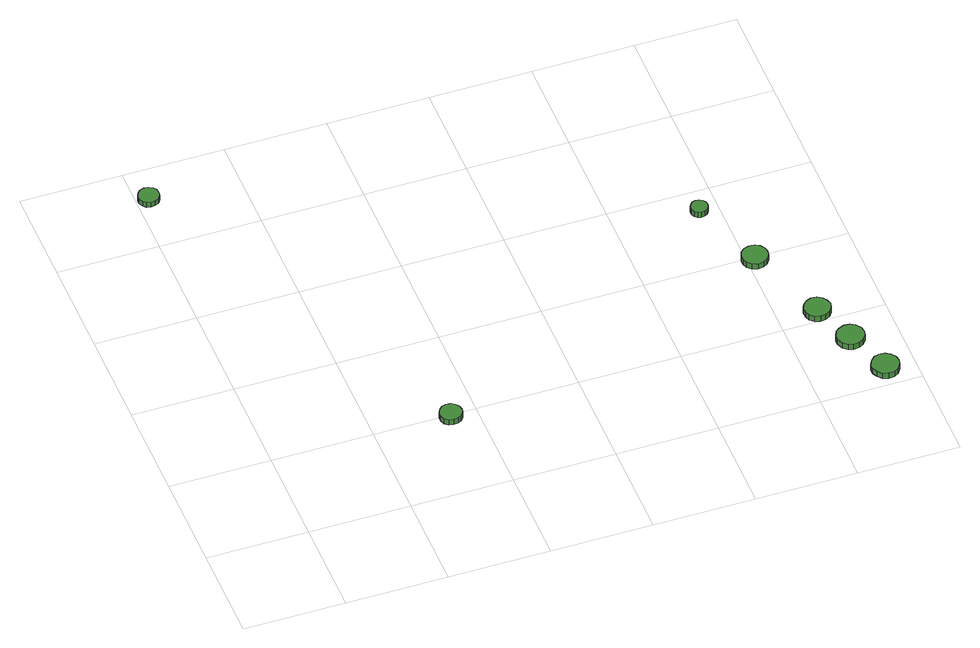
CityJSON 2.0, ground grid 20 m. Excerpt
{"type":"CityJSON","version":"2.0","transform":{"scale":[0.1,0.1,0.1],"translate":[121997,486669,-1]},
"CityObjects":{
"tree1":{"type":"SolitaryVegetationObject","attributes":{"function":"something"},"geometry":[{"type":"MultiSurface","lod":"1","boundaries":[[[0,1,2,3,4,5,6,7,8,9,10,11,12,13,14]],[[15,16,17,18,19,20,21,22,23,24,25,26,27,28,29]],[[0,29,28,1]],[[1,28,27,2]],[[2,27,26,3]],[[3,26,25,4]],[[4,25,24,5]],[[5,24,23,6]],[[6,23,22,7]],[[7,22,21,8]],[[8,21,20,9]],[[9,20,19,10]],[[10,19,18,11]],[[11,18,17,12]],[[12,17,16,13]],[[13,16,15,14]],[[14,15,29,0]]]}]},
"tree2":{"type":"SolitaryVegetationObject","attributes":{"function":"something"},"geometry":[{"type":"MultiSurface","lod":"1","boundaries":[[[30,31,32,33,34,35,36,37,38,39,40,41,42,43,44]],[[45,46,47,48,49,50,51,52,53,54,55,56,57,58,59]],[[30,59,58,31]],[[31,58,57,32]],[[32,57,56,33]],[[33,56,55,34]],[[34,55,54,35]],[[35,54,53,36]],[[36,53,52,37]],[[37,52,51,38]],[[38,51,50,39]],[[39,50,49,40]],[[40,49,48,41]],[[41,48,47,42]],[[42,47,46,43]],[[43,46,45,44]],[[44,45,59,30]]]}]},
"tree3":{"type":"SolitaryVegetationObject","attributes":{"function":"something"},"geometry":[{"type":"MultiSurface","lod":"1","boundaries":[[[60,61,62,63,64,65,66,67,68,69,70,71,72,73,74]],[[75,76,77,78,79,80,81,82,83,84,85,86,87,88,89]],[[60,89,88,61]],[[61,88,87,62]],[[62,87,86,63]],[[63,86,85,64]],[[64,85,84,65]],[[65,84,83,66]],[[66,83,82,67]],[[67,82,81,68]],[[68,81,80,69]],[[69,80,79,70]],[[70,79,78,71]],[[71,78,77,72]],[[72,77,76,73]],[[73,76,75,74]],[[74,75,89,60]]]}]},
"tree4":{"type":"SolitaryVegetationObject","attributes":{"function":"something"},"geometry":[{"type":"MultiSurface","lod":"1","boundaries":[[[90,91,92,93,94,95,96,97,98,99,100,101,102,103,104]],[[105,106,107,108,109,110,111,112,113,114,115,116,117,118,119]],[[90,119,118,91]],[[91,118,117,92]],[[92,117,116,93]],[[93,116,115,94]],[[94,115,114,95]],[[95,114,113,96]],[[96,113,112,97]],[[97,112,111,98]],[[98,111,110,99]],[[99,110,109,100]],[[100,109,108,101]],[[101,108,107,102]],[[102,107,106,103]],[[103,106,105,104]],[[104,105,119,90]]]}]},
"tree5":{"type":"SolitaryVegetationObject","attributes":{"function":"something"},"geometry":[{"type":"MultiSurface","lod":"1","boundaries":[[[120,121,122,123,124,125,126,127,128,129,130,131,132,133,134]],[[135,136,137,138,139,140,141,142,143,144,145,146,147,148,149]],[[120,149,148,121]],[[121,148,147,122]],[[122,147,146,123]],[[123,146,145,124]],[[124,145,144,125]],[[125,144,143,126]],[[126,143,142,127]],[[127,142,141,128]],[[128,141,140,129]],[[129,140,139,130]],[[130,139,138,131]],[[131,138,137,132]],[[132,137,136,133]],[[133,136,135,134]],[[134,135,149,120]]]}]},
"tree6":{"type":"SolitaryVegetationObject","attributes":{"function":"something"},"geometry":[{"type":"MultiSurface","lod":"1","boundaries":[[[150,151,152,153,154,155,156,157,158,159,160,161,162,163,164]],[[165,166,167,168,169,170,171,172,173,174,175,176,177,178,179]],[[150,179,178,151]],[[151,178,177,152]],[[152,177,176,153]],[[153,176,175,154]],[[154,175,174,155]],[[155,174,173,156]],[[156,173,172,157]],[[157,172,171,158]],[[158,171,170,159]],[[159,170,169,160]],[[160,169,168,161]],[[161,168,167,162]],[[162,167,166,163]],[[163,166,165,164]],[[164,165,179,150]]]}]},
"tree7":{"type":"SolitaryVegetationObject","attributes":{"function":"something"},"geometry":[{"type":"MultiSurface","lod":"1","boundaries":[[[180,181,182,183,184,185,186,187,188,189,190,191,192,193,194]],[[195,196,197,198,199,200,201,202,203,204,205,206,207,208,209]],[[180,209,208,181]],[[181,208,207,182]],[[182,207,206,183]],[[183,206,205,184]],[[184,205,204,185]],[[185,204,203,186]],[[186,203,202,187]],[[187,202,201,188]],[[188,201,200,189]],[[189,200,199,190]],[[190,199,198,191]],[[191,198,197,192]],[[192,197,196,193]],[[193,196,195,194]],[[194,195,209,180]]]}]}
},
"vertices":[
[44,923,19],[43,931,19],[38,938,19],[30,942,19],[22,943,19],[14,941,19],[8,935,19],[4,927,19],[4,919,19],[8,911,19],[14,905,19],[22,903,19],[30,904,19],[38,908,19],[43,915,19],[43,915,7],[38,908,7],[30,904,7],[22,903,7],[14,905,7],[8,911,7],[4,919,7],[4,927,7],[8,935,7],[14,941,7],[22,943,7],[30,942,7],[38,938,7],[43,931,7],[44,923,7],
[370,193,22],[368,202,22],[363,209,22],[355,214,22],[346,215,22],[337,212,22],[331,206,22],[327,198,22],[327,189,22],[331,180,22],[337,174,22],[346,172,22],[355,173,22],[363,177,22],[368,184,22],[368,184,9],[363,177,9],[355,173,9],[346,172,9],[337,174,9],[331,180,9],[327,189,9],[327,198,9],[331,206,9],[337,212,9],[346,215,9],[355,214,9],[363,209,9],[368,202,9],[370,193,9],
[977,542,27],[975,549,27],[971,554,27],[965,557,27],[958,558,27],[952,556,27],[947,551,27],[944,545,27],[944,538,27],[947,532,27],[952,527,27],[958,525,27],[965,526,27],[971,529,27],[975,535,27],[975,535,14],[971,529,14],[965,526,14],[958,525,14],[952,527,14],[947,532,14],[944,538,14],[944,545,14],[947,551,14],[952,556,14],[958,558,14],[965,557,14],[971,554,14],[975,549,14],[977,542,14],
[1038,388,26],[1036,398,26],[1030,407,26],[1021,412,26],[1010,413,26],[1000,410,26],[992,403,26],[988,393,26],[988,383,26],[992,373,26],[1000,366,26],[1010,363,26],[1021,364,26],[1030,369,26],[1036,378,26],[1036,378,13],[1030,369,13],[1021,364,13],[1010,363,13],[1000,366,13],[992,373,13],[988,383,13],[988,393,13],[992,403,13],[1000,410,13],[1010,413,13],[1021,412,13],[1030,407,13],[1036,398,13],[1038,388,13],
[1099,218,27],[1096,229,27],[1090,237,27],[1081,243,27],[1070,244,27],[1060,240,27],[1052,233,27],[1048,224,27],[1048,213,27],[1052,203,27],[1060,196,27],[1070,193,27],[1081,194,27],[1090,199,27],[1096,208,27],[1096,208,14],[1090,199,14],[1081,194,14],[1070,193,14],[1060,196,14],[1052,203,14],[1048,213,14],[1048,224,14],[1052,233,14],[1060,240,14],[1070,244,14],[1081,243,14],[1090,237,14],[1096,229,14],[1099,218,14],
[1132,129,27],[1130,140,27],[1123,149,27],[1113,155,27],[1102,156,27],[1092,152,27],[1083,145,27],[1079,135,27],[1079,124,27],[1083,113,27],[1092,106,27],[1102,102,27],[1113,104,27],[1123,109,27],[1130,118,27],[1130,118,14],[1123,109,14],[1113,104,14],[1102,102,14],[1092,106,14],[1083,113,14],[1079,124,14],[1079,135,14],[1083,145,14],[1092,152,14],[1102,156,14],[1113,155,14],[1123,149,14],[1130,140,14],[1132,129,14],
[1166,35,27],[1164,46,27],[1157,55,27],[1148,61,27],[1136,62,27],[1126,59,27],[1118,51,27],[1113,41,27],[1113,30,27],[1118,20,27],[1126,12,27],[1136,9,27],[1148,10,27],[1157,15,27],[1164,25,27],[1164,25,14],[1157,15,14],[1148,10,14],[1136,9,14],[1126,12,14],[1118,20,14],[1113,30,14],[1113,41,14],[1118,51,14],[1126,59,14],[1136,62,14],[1148,61,14],[1157,55,14],[1164,46,14],[1166,35,14]
]}
